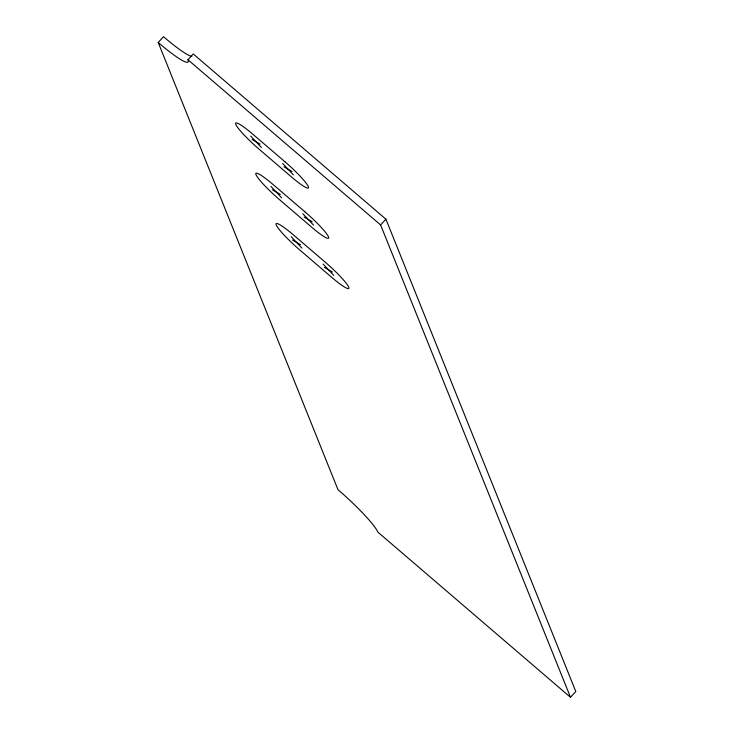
<?xml version="1.0" encoding="UTF-8"?>
<svg xmlns="http://www.w3.org/2000/svg" width="734" height="734" viewBox="0 0 734 734"><rect width="100%" height="100%" fill="white"/><g stroke="black" fill="none" stroke-linecap="round" stroke-linejoin="round"><path stroke-width="1.1" d="M158.205 42.471A47.416 6.046 42.6 0 0 187.95 59.748L193.253 53.967L385.919 219.191L575.795 691.529L570.492 697.3L377.827 532.086A47.416 6.046 42.6 0 0 337.979 489.679L158.205 42.471L163.508 36.7A47.416 6.046 42.6 0 0 191.904 56.454M570.492 697.3L380.616 224.962L385.919 219.191M252.092 139.497L260.102 144.148M283.994 166.847L292.004 171.499M272.305 189.776L280.315 194.418M304.206 217.126L312.207 221.778M292.517 240.046L300.527 244.697M324.41 267.405L332.419 272.048M187.95 59.748L380.616 224.962M282.636 163.462L293.361 174.885M250.734 136.111L261.46 147.534M302.839 213.741L313.574 225.164M270.947 186.39L281.673 197.804M323.052 264.02L333.786 275.433M291.15 236.66L301.885 248.083M285.049 161.847L253.147 134.487A27.663 3.523 42.6 0 0 235.797 124.413A27.663 3.523 42.6 0 0 259.047 149.149L290.939 176.509A27.663 3.523 42.6 0 0 308.298 186.583A27.663 3.523 42.6 0 0 285.049 161.847M305.261 212.117L273.36 184.766A27.663 3.523 42.6 0 0 256.01 174.692A27.663 3.523 42.6 0 0 279.259 199.428L311.152 226.778A27.663 3.523 42.6 0 0 328.502 236.862A27.663 3.523 42.6 0 0 305.261 212.117M325.474 262.396L293.572 235.045A27.663 3.523 42.6 0 0 276.223 224.962A27.663 3.523 42.6 0 0 299.463 249.707L331.364 277.057A27.663 3.523 42.6 0 0 348.714 287.132A27.663 3.523 42.6 0 0 325.474 262.396"/></g></svg>
